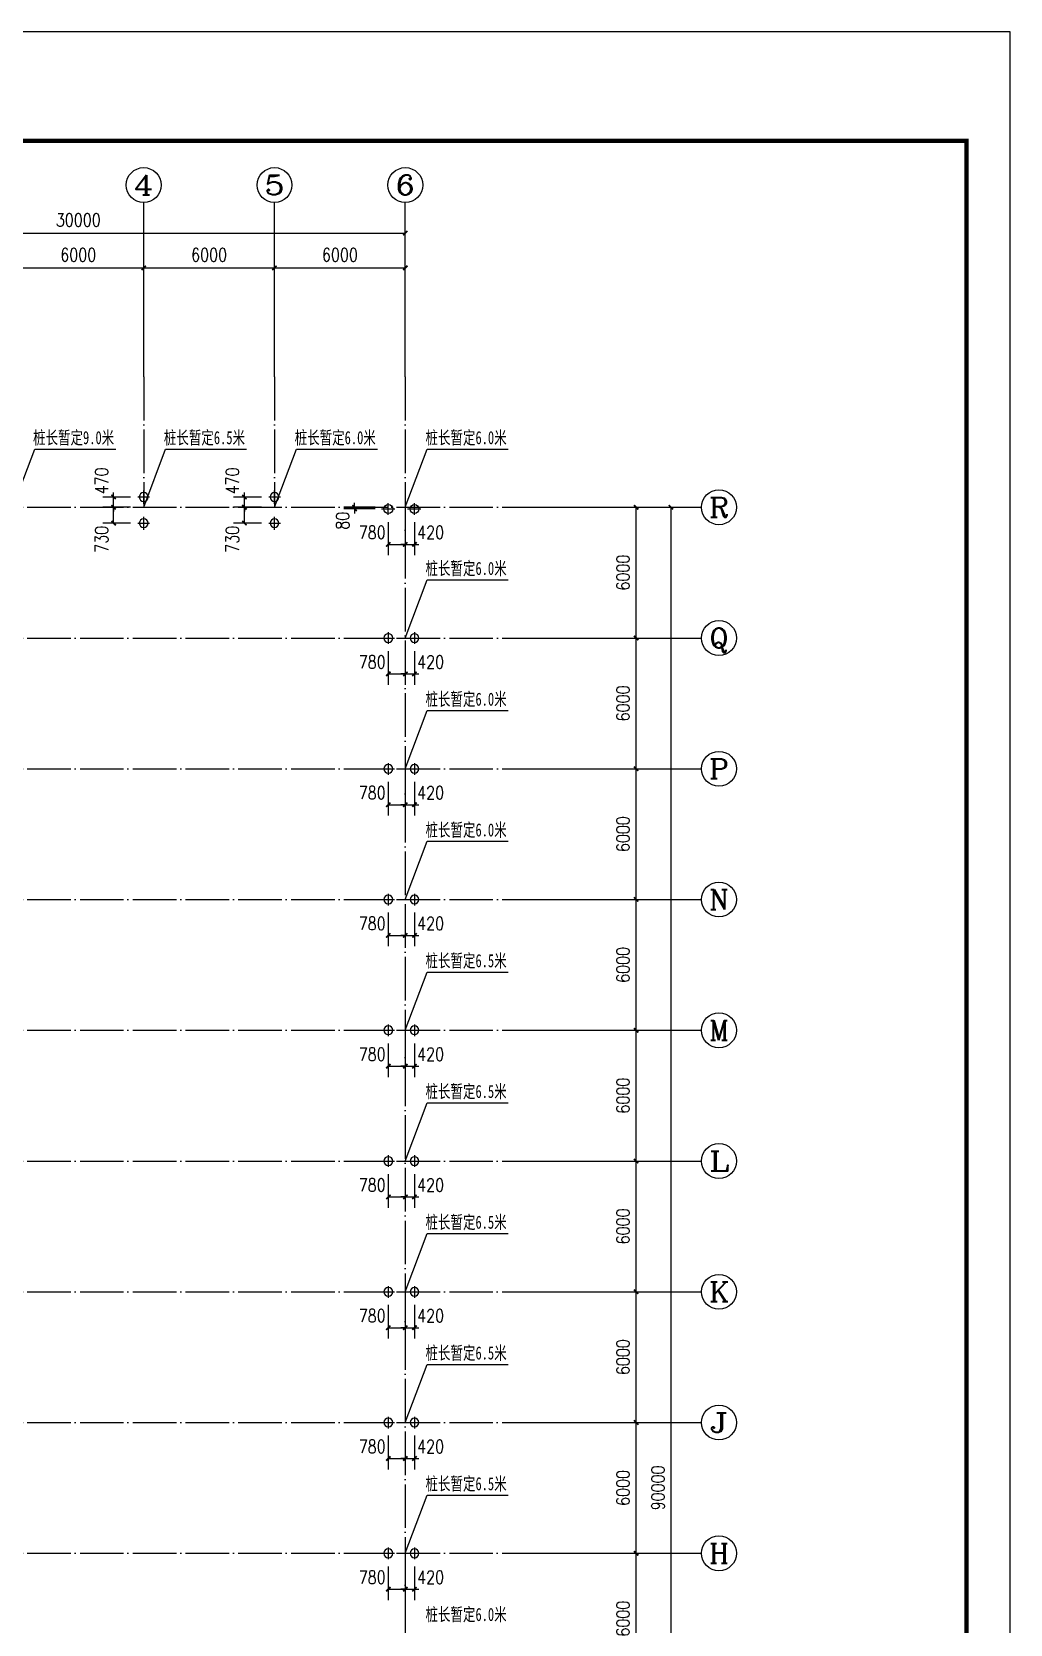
# Model space of a CAD drawing. Extents: x 31695611 to 39053694, y -59225 to 904195.
# Drawn here: x 38355812 to 38400682, y 831130 to 904195 of the extents above; entities that cross this region are included whole.
import ezdxf
from ezdxf.enums import TextEntityAlignment as Align

# ---------------------------------------------------------------- set-up
doc = ezdxf.new("R2010")
doc.units = 0
doc.header["$LTSCALE"] = 1000
doc.header["$MEASUREMENT"] = 0
doc.linetypes.add('ACAD_ISO04W100', pattern=[30.5, 24, -3, 0.5, -3])
doc.linetypes.add('DOTE', pattern=[2.42, 2, -0.2, 0.02, -0.2])
doc.layers.get('0').update_dxf_attribs({"linetype": 'CONTINUOUS'})
doc.layers.get('DEFPOINTS').update_dxf_attribs({"linetype": 'CONTINUOUS'})
for name, color, linetype in [('AXIS', 3, 'CONTINUOUS'), ('AXIS_TEXT', 7, 'CONTINUOUS'), ('DOTE', 1, 'ACAD_ISO04W100'), ('PUB_DIM', 3, 'CONTINUOUS'), ('PUB_TITLE', 4, 'CONTINUOUS'), ('PUB_WZ', 7, 'CONTINUOUS'), ('桩', 6, 'CONTINUOUS')]:
    doc.layers.add(name, color=color, linetype=linetype)
doc.styles.add('-宋体', font='', dxfattribs={"width": 0.8})
doc.styles.add('_TCH_AXIS', font='COMPLEX', dxfattribs={"bigfont": 'GBCBIG'})
doc.styles.add('COMPLEX', font='COMPLEX')
doc.styles.add('DIM_FONT', font='SIMPLEX.shx', dxfattribs={"width": 0.8})
doc.styles.get('-宋体').set_extended_font_data('SimSun')
doc.dimstyles.new('DIMN200', dxfattribs={"dimscale": 2, "dimtxt": 300, "dimasz": 100, "dimexe": 250, "dimexo": 300, "dimgap": 150, "dimtad": 1, "dimdec": 0, "dimzin": 0, "dimtxsty": 'DIM_FONT', "dimblk": 'ARCHTICK', "dimcen": 0.09, "dimclrt": 7, "dimazin": 3, "dimtfac": 1, "dimtdec": 0, "dimtix": 1, "dimtmove": 0, "dimatfit": 3, "dimtolj": 1, "dimtzin": 0})

# ---------------------------------------------------------------- blocks, each defined once
blk = doc.blocks.new('ZZ')
at = {"layer": '桩'}
for p, q in [((476740, 125846), (477344, 125846)), ((477053, 125581), (477053, 126117))]:
    blk.add_line(p, q, dxfattribs=at)
blk.add_circle((477053, 125846), 200, dxfattribs=at)
blk = doc.blocks.new('_ARCHTICK')
at = {"color": 0, "linetype": 'BYBLOCK', "const_width": 0.4}
blk.add_lwpolyline([(-0.5, -0.5), (0.5, 0.5)], dxfattribs=at)
blk = doc.blocks.new('*D453')
at = {"layer": 'DEFPOINTS', "color": 0}
for p in [(38372941, 876381), (38373361, 876381), (38373361, 874733)]:
    blk.add_point(p, dxfattribs=at)
at = {"layer": 'PUB_DIM', "color": 0}
for p, q in [((38372941, 875781), (38372941, 874233)), ((38373361, 875781), (38373361, 874233)), ((38372941, 874733), (38372741, 874733)), ((38372941, 874733), (38373361, 874733)), ((38373361, 874733), (38373561, 874733))]:
    blk.add_line(p, q, dxfattribs=at)
at = {"layer": 'PUB_DIM', "color": 0, "xscale": 200, "yscale": 200, "zscale": 200}
for p, rotation in [((38372941, 874733), 6.797020922100216e-05), ((38373361, 874733), 180.0000679702092)]:
    blk.add_blockref('_ARCHTICK', p, dxfattribs=dict(at, rotation=rotation))
at = {"layer": 'PUB_DIM', "color": 7, "insert": (38374101, 875283), "char_height": 600, "attachment_point": 5, "rotation": 0.00007, "style": 'DIM_FONT'}
blk.add_mtext('\\A1;420', dxfattribs=at)
blk = doc.blocks.new('*D454')
at = {"layer": 'DEFPOINTS', "color": 0}
for p in [(38372161, 876381), (38372941, 876381), (38372941, 874733)]:
    blk.add_point(p, dxfattribs=at)
at = {"layer": 'PUB_DIM', "color": 0}
for p, q in [((38372161, 875781), (38372161, 874233)), ((38372941, 875781), (38372941, 874233)), ((38372161, 874733), (38372941, 874733))]:
    blk.add_line(p, q, dxfattribs=at)
at = {"layer": 'PUB_DIM', "color": 0, "xscale": 200, "yscale": 200, "zscale": 200}
for p, rotation in [((38372161, 874733), 180.0000679702012), ((38372941, 874733), 6.797020115589507e-05)]:
    blk.add_blockref('_ARCHTICK', p, dxfattribs=dict(at, rotation=rotation))
at = {"layer": 'PUB_DIM', "color": 7, "insert": (38371421, 875283), "char_height": 600, "attachment_point": 5, "rotation": 0.00007, "style": 'DIM_FONT'}
blk.add_mtext('\\A1;780', dxfattribs=at)
blk = doc.blocks.new('*D457')
at = {"layer": 'DEFPOINTS', "color": 0}
for p in [(38372941, 870381), (38373361, 870381), (38373361, 868733)]:
    blk.add_point(p, dxfattribs=at)
at = {"layer": 'PUB_DIM', "color": 0}
for p, q in [((38372941, 869781), (38372941, 868233)), ((38373361, 869781), (38373361, 868233)), ((38372941, 868733), (38372741, 868733)), ((38372941, 868733), (38373361, 868733)), ((38373361, 868733), (38373561, 868733))]:
    blk.add_line(p, q, dxfattribs=at)
at = {"layer": 'PUB_DIM', "color": 0, "xscale": 200, "yscale": 200, "zscale": 200}
for p, rotation in [((38372941, 868733), 6.797020922100216e-05), ((38373361, 868733), 180.0000679702092)]:
    blk.add_blockref('_ARCHTICK', p, dxfattribs=dict(at, rotation=rotation))
at = {"layer": 'PUB_DIM', "color": 7, "insert": (38374101, 869283), "char_height": 600, "attachment_point": 5, "rotation": 0.00007, "style": 'DIM_FONT'}
blk.add_mtext('\\A1;420', dxfattribs=at)
blk = doc.blocks.new('*D458')
at = {"layer": 'DEFPOINTS', "color": 0}
for p in [(38372161, 870381), (38372941, 870381), (38372941, 868733)]:
    blk.add_point(p, dxfattribs=at)
at = {"layer": 'PUB_DIM', "color": 0}
for p, q in [((38372161, 869781), (38372161, 868233)), ((38372941, 869781), (38372941, 868233)), ((38372161, 868733), (38372941, 868733))]:
    blk.add_line(p, q, dxfattribs=at)
at = {"layer": 'PUB_DIM', "color": 0, "xscale": 200, "yscale": 200, "zscale": 200}
for p, rotation in [((38372161, 868733), 180.0000679702012), ((38372941, 868733), 6.797020115589507e-05)]:
    blk.add_blockref('_ARCHTICK', p, dxfattribs=dict(at, rotation=rotation))
at = {"layer": 'PUB_DIM', "color": 7, "insert": (38371421, 869283), "char_height": 600, "attachment_point": 5, "rotation": 0.00007, "style": 'DIM_FONT'}
blk.add_mtext('\\A1;780', dxfattribs=at)
blk = doc.blocks.new('*D461')
at = {"layer": 'DEFPOINTS', "color": 0}
for p in [(38372941, 864381), (38373361, 864381), (38373361, 862733)]:
    blk.add_point(p, dxfattribs=at)
at = {"layer": 'PUB_DIM', "color": 0}
for p, q in [((38372941, 863781), (38372941, 862233)), ((38373361, 863781), (38373361, 862233)), ((38372941, 862733), (38372741, 862733)), ((38372941, 862733), (38373361, 862733)), ((38373361, 862733), (38373561, 862733))]:
    blk.add_line(p, q, dxfattribs=at)
at = {"layer": 'PUB_DIM', "color": 0, "xscale": 200, "yscale": 200, "zscale": 200}
for p, rotation in [((38372941, 862733), 6.797020922100216e-05), ((38373361, 862733), 180.0000679702092)]:
    blk.add_blockref('_ARCHTICK', p, dxfattribs=dict(at, rotation=rotation))
at = {"layer": 'PUB_DIM', "color": 7, "insert": (38374101, 863283), "char_height": 600, "attachment_point": 5, "rotation": 0.00007, "style": 'DIM_FONT'}
blk.add_mtext('\\A1;420', dxfattribs=at)
blk = doc.blocks.new('*D462')
at = {"layer": 'DEFPOINTS', "color": 0}
for p in [(38372161, 864381), (38372941, 864381), (38372941, 862733)]:
    blk.add_point(p, dxfattribs=at)
at = {"layer": 'PUB_DIM', "color": 0}
for p, q in [((38372161, 863781), (38372161, 862233)), ((38372941, 863781), (38372941, 862233)), ((38372161, 862733), (38372941, 862733))]:
    blk.add_line(p, q, dxfattribs=at)
at = {"layer": 'PUB_DIM', "color": 0, "xscale": 200, "yscale": 200, "zscale": 200}
for p, rotation in [((38372161, 862733), 180.0000679702012), ((38372941, 862733), 6.797020115589507e-05)]:
    blk.add_blockref('_ARCHTICK', p, dxfattribs=dict(at, rotation=rotation))
at = {"layer": 'PUB_DIM', "color": 7, "insert": (38371421, 863283), "char_height": 600, "attachment_point": 5, "rotation": 0.00007, "style": 'DIM_FONT'}
blk.add_mtext('\\A1;780', dxfattribs=at)
blk = doc.blocks.new('*D465')
at = {"layer": 'DEFPOINTS', "color": 0}
for p in [(38372941, 858381), (38373361, 858381), (38373361, 856733)]:
    blk.add_point(p, dxfattribs=at)
at = {"layer": 'PUB_DIM', "color": 0}
for p, q in [((38372941, 857781), (38372941, 856233)), ((38373361, 857781), (38373361, 856233)), ((38372941, 856733), (38372741, 856733)), ((38372941, 856733), (38373361, 856733)), ((38373361, 856733), (38373561, 856733))]:
    blk.add_line(p, q, dxfattribs=at)
at = {"layer": 'PUB_DIM', "color": 0, "xscale": 200, "yscale": 200, "zscale": 200}
for p, rotation in [((38372941, 856733), 6.797020922100216e-05), ((38373361, 856733), 180.0000679702092)]:
    blk.add_blockref('_ARCHTICK', p, dxfattribs=dict(at, rotation=rotation))
at = {"layer": 'PUB_DIM', "color": 7, "insert": (38374101, 857283), "char_height": 600, "attachment_point": 5, "rotation": 0.00007, "style": 'DIM_FONT'}
blk.add_mtext('\\A1;420', dxfattribs=at)
blk = doc.blocks.new('*D466')
at = {"layer": 'DEFPOINTS', "color": 0}
for p in [(38372161, 858381), (38372941, 858381), (38372941, 856733)]:
    blk.add_point(p, dxfattribs=at)
at = {"layer": 'PUB_DIM', "color": 0}
for p, q in [((38372161, 857781), (38372161, 856233)), ((38372941, 857781), (38372941, 856233)), ((38372161, 856733), (38372941, 856733))]:
    blk.add_line(p, q, dxfattribs=at)
at = {"layer": 'PUB_DIM', "color": 0, "xscale": 200, "yscale": 200, "zscale": 200}
for p, rotation in [((38372161, 856733), 180.0000679702012), ((38372941, 856733), 6.797020115589507e-05)]:
    blk.add_blockref('_ARCHTICK', p, dxfattribs=dict(at, rotation=rotation))
at = {"layer": 'PUB_DIM', "color": 7, "insert": (38371421, 857283), "char_height": 600, "attachment_point": 5, "rotation": 0.00007, "style": 'DIM_FONT'}
blk.add_mtext('\\A1;780', dxfattribs=at)
blk = doc.blocks.new('*D469')
at = {"layer": 'DEFPOINTS', "color": 0}
for p in [(38372941, 852381), (38373361, 852381), (38373361, 850733)]:
    blk.add_point(p, dxfattribs=at)
at = {"layer": 'PUB_DIM', "color": 0}
for p, q in [((38372941, 851781), (38372941, 850233)), ((38373361, 851781), (38373361, 850233)), ((38372941, 850733), (38372741, 850733)), ((38372941, 850733), (38373361, 850733)), ((38373361, 850733), (38373561, 850733))]:
    blk.add_line(p, q, dxfattribs=at)
at = {"layer": 'PUB_DIM', "color": 0, "xscale": 200, "yscale": 200, "zscale": 200}
for p, rotation in [((38372941, 850733), 6.797020922100216e-05), ((38373361, 850733), 180.0000679702092)]:
    blk.add_blockref('_ARCHTICK', p, dxfattribs=dict(at, rotation=rotation))
at = {"layer": 'PUB_DIM', "color": 7, "insert": (38374101, 851283), "char_height": 600, "attachment_point": 5, "rotation": 0.00007, "style": 'DIM_FONT'}
blk.add_mtext('\\A1;420', dxfattribs=at)
blk = doc.blocks.new('*D470')
at = {"layer": 'DEFPOINTS', "color": 0}
for p in [(38372161, 852381), (38372941, 852381), (38372941, 850733)]:
    blk.add_point(p, dxfattribs=at)
at = {"layer": 'PUB_DIM', "color": 0}
for p, q in [((38372161, 851781), (38372161, 850233)), ((38372941, 851781), (38372941, 850233)), ((38372161, 850733), (38372941, 850733))]:
    blk.add_line(p, q, dxfattribs=at)
at = {"layer": 'PUB_DIM', "color": 0, "xscale": 200, "yscale": 200, "zscale": 200}
for p, rotation in [((38372161, 850733), 180.0000679702012), ((38372941, 850733), 6.797020115589507e-05)]:
    blk.add_blockref('_ARCHTICK', p, dxfattribs=dict(at, rotation=rotation))
at = {"layer": 'PUB_DIM', "color": 7, "insert": (38371421, 851283), "char_height": 600, "attachment_point": 5, "rotation": 0.00007, "style": 'DIM_FONT'}
blk.add_mtext('\\A1;780', dxfattribs=at)
blk = doc.blocks.new('*D473')
at = {"layer": 'DEFPOINTS', "color": 0}
for p in [(38372941, 846381), (38373361, 846381), (38373361, 844733)]:
    blk.add_point(p, dxfattribs=at)
at = {"layer": 'PUB_DIM', "color": 0}
for p, q in [((38372941, 845781), (38372941, 844233)), ((38373361, 845781), (38373361, 844233)), ((38372941, 844733), (38372741, 844733)), ((38372941, 844733), (38373361, 844733)), ((38373361, 844733), (38373561, 844733))]:
    blk.add_line(p, q, dxfattribs=at)
at = {"layer": 'PUB_DIM', "color": 0, "xscale": 200, "yscale": 200, "zscale": 200}
for p, rotation in [((38372941, 844733), 6.797020922100216e-05), ((38373361, 844733), 180.0000679702092)]:
    blk.add_blockref('_ARCHTICK', p, dxfattribs=dict(at, rotation=rotation))
at = {"layer": 'PUB_DIM', "color": 7, "insert": (38374101, 845283), "char_height": 600, "attachment_point": 5, "rotation": 0.00007, "style": 'DIM_FONT'}
blk.add_mtext('\\A1;420', dxfattribs=at)
blk = doc.blocks.new('*D474')
at = {"layer": 'DEFPOINTS', "color": 0}
for p in [(38372161, 846381), (38372941, 846381), (38372941, 844733)]:
    blk.add_point(p, dxfattribs=at)
at = {"layer": 'PUB_DIM', "color": 0}
for p, q in [((38372161, 845781), (38372161, 844233)), ((38372941, 845781), (38372941, 844233)), ((38372161, 844733), (38372941, 844733))]:
    blk.add_line(p, q, dxfattribs=at)
at = {"layer": 'PUB_DIM', "color": 0, "xscale": 200, "yscale": 200, "zscale": 200}
for p, rotation in [((38372161, 844733), 180.0000679702012), ((38372941, 844733), 6.797020115589507e-05)]:
    blk.add_blockref('_ARCHTICK', p, dxfattribs=dict(at, rotation=rotation))
at = {"layer": 'PUB_DIM', "color": 7, "insert": (38371421, 845283), "char_height": 600, "attachment_point": 5, "rotation": 0.00007, "style": 'DIM_FONT'}
blk.add_mtext('\\A1;780', dxfattribs=at)
blk = doc.blocks.new('*D477')
at = {"layer": 'DEFPOINTS', "color": 0}
for p in [(38372941, 840381), (38373361, 840381), (38373361, 838733)]:
    blk.add_point(p, dxfattribs=at)
at = {"layer": 'PUB_DIM', "color": 0}
for p, q in [((38372941, 839781), (38372941, 838233)), ((38373361, 839781), (38373361, 838233)), ((38372941, 838733), (38372741, 838733)), ((38372941, 838733), (38373361, 838733)), ((38373361, 838733), (38373561, 838733))]:
    blk.add_line(p, q, dxfattribs=at)
at = {"layer": 'PUB_DIM', "color": 0, "xscale": 200, "yscale": 200, "zscale": 200}
for p, rotation in [((38372941, 838733), 6.797020922100216e-05), ((38373361, 838733), 180.0000679702092)]:
    blk.add_blockref('_ARCHTICK', p, dxfattribs=dict(at, rotation=rotation))
at = {"layer": 'PUB_DIM', "color": 7, "insert": (38374101, 839283), "char_height": 600, "attachment_point": 5, "rotation": 0.00007, "style": 'DIM_FONT'}
blk.add_mtext('\\A1;420', dxfattribs=at)
blk = doc.blocks.new('*D478')
at = {"layer": 'DEFPOINTS', "color": 0}
for p in [(38372161, 840381), (38372941, 840381), (38372941, 838733)]:
    blk.add_point(p, dxfattribs=at)
at = {"layer": 'PUB_DIM', "color": 0}
for p, q in [((38372161, 839781), (38372161, 838233)), ((38372941, 839781), (38372941, 838233)), ((38372161, 838733), (38372941, 838733))]:
    blk.add_line(p, q, dxfattribs=at)
at = {"layer": 'PUB_DIM', "color": 0, "xscale": 200, "yscale": 200, "zscale": 200}
for p, rotation in [((38372161, 838733), 180.0000679702012), ((38372941, 838733), 6.797020115589507e-05)]:
    blk.add_blockref('_ARCHTICK', p, dxfattribs=dict(at, rotation=rotation))
at = {"layer": 'PUB_DIM', "color": 7, "insert": (38371421, 839283), "char_height": 600, "attachment_point": 5, "rotation": 0.00007, "style": 'DIM_FONT'}
blk.add_mtext('\\A1;780', dxfattribs=at)
blk = doc.blocks.new('*D481')
at = {"layer": 'DEFPOINTS', "color": 0}
for p in [(38372941, 834381), (38373361, 834381), (38373361, 832733)]:
    blk.add_point(p, dxfattribs=at)
at = {"layer": 'PUB_DIM', "color": 0}
for p, q in [((38372941, 833781), (38372941, 832233)), ((38373361, 833781), (38373361, 832233)), ((38372941, 832733), (38372741, 832733)), ((38372941, 832733), (38373361, 832733)), ((38373361, 832733), (38373561, 832733))]:
    blk.add_line(p, q, dxfattribs=at)
at = {"layer": 'PUB_DIM', "color": 0, "xscale": 200, "yscale": 200, "zscale": 200}
for p, rotation in [((38372941, 832733), 6.797020922100216e-05), ((38373361, 832733), 180.0000679702092)]:
    blk.add_blockref('_ARCHTICK', p, dxfattribs=dict(at, rotation=rotation))
at = {"layer": 'PUB_DIM', "color": 7, "insert": (38374101, 833283), "char_height": 600, "attachment_point": 5, "rotation": 0.00007, "style": 'DIM_FONT'}
blk.add_mtext('\\A1;420', dxfattribs=at)
blk = doc.blocks.new('*D482')
at = {"layer": 'DEFPOINTS', "color": 0}
for p in [(38372161, 834381), (38372941, 834381), (38372941, 832733)]:
    blk.add_point(p, dxfattribs=at)
at = {"layer": 'PUB_DIM', "color": 0}
for p, q in [((38372161, 833781), (38372161, 832233)), ((38372941, 833781), (38372941, 832233)), ((38372161, 832733), (38372941, 832733))]:
    blk.add_line(p, q, dxfattribs=at)
at = {"layer": 'PUB_DIM', "color": 0, "xscale": 200, "yscale": 200, "zscale": 200}
for p, rotation in [((38372161, 832733), 180.0000679702012), ((38372941, 832733), 6.797020115589507e-05)]:
    blk.add_blockref('_ARCHTICK', p, dxfattribs=dict(at, rotation=rotation))
at = {"layer": 'PUB_DIM', "color": 7, "insert": (38371421, 833283), "char_height": 600, "attachment_point": 5, "rotation": 0.00007, "style": 'DIM_FONT'}
blk.add_mtext('\\A1;780', dxfattribs=at)
blk = doc.blocks.new('*D509')
at = {"layer": 'DEFPOINTS', "color": 0}
for p in [(38365561, 882851), (38366941, 882851), (38366941, 882381)]:
    blk.add_point(p, dxfattribs=at)
at = {"layer": 'PUB_DIM', "color": 0}
for p, q in [((38366341, 882851), (38365061, 882851)), ((38365561, 882851), (38365561, 883051)), ((38365561, 882381), (38365561, 882851)), ((38366341, 882381), (38365061, 882381)), ((38365561, 882381), (38365561, 882181))]:
    blk.add_line(p, q, dxfattribs=at)
at = {"layer": 'PUB_DIM', "color": 0, "xscale": 200, "yscale": 200, "zscale": 200}
for p, rotation in [((38365561, 882851), 269.9997809212661), ((38365561, 882381), 89.99978092126604)]:
    blk.add_blockref('_ARCHTICK', p, dxfattribs=dict(at, rotation=rotation))
at = {"layer": 'PUB_DIM', "color": 7, "insert": (38365011, 883591), "char_height": 600, "attachment_point": 5, "rotation": 89.99978, "style": 'DIM_FONT'}
blk.add_mtext('\\A1;470', dxfattribs=at)
blk = doc.blocks.new('*D510')
at = {"layer": 'DEFPOINTS', "color": 0}
for p in [(38365561, 882381), (38366941, 882381), (38366941, 881651)]:
    blk.add_point(p, dxfattribs=at)
at = {"layer": 'PUB_DIM', "color": 0}
for p, q in [((38366341, 882381), (38365061, 882381)), ((38365561, 881651), (38365561, 882381)), ((38366341, 881651), (38365061, 881651))]:
    blk.add_line(p, q, dxfattribs=at)
at = {"layer": 'PUB_DIM', "color": 0, "xscale": 200, "yscale": 200, "zscale": 200}
for p, rotation in [((38365561, 882381), 89.99978092078081), ((38365561, 881651), 269.9997809207808)]:
    blk.add_blockref('_ARCHTICK', p, dxfattribs=dict(at, rotation=rotation))
at = {"layer": 'PUB_DIM', "color": 7, "insert": (38365011, 880911), "char_height": 600, "attachment_point": 5, "rotation": 89.99978, "style": 'DIM_FONT'}
blk.add_mtext('\\A1;730', dxfattribs=at)
blk = doc.blocks.new('*D513')
at = {"layer": 'DEFPOINTS', "color": 0}
for p in [(38359561, 882851), (38360941, 882851), (38360941, 882381)]:
    blk.add_point(p, dxfattribs=at)
at = {"layer": 'PUB_DIM', "color": 0}
for p, q in [((38360341, 882851), (38359061, 882851)), ((38359561, 882851), (38359561, 883051)), ((38359561, 882381), (38359561, 882851)), ((38360341, 882381), (38359061, 882381)), ((38359561, 882381), (38359561, 882181))]:
    blk.add_line(p, q, dxfattribs=at)
at = {"layer": 'PUB_DIM', "color": 0, "xscale": 200, "yscale": 200, "zscale": 200}
for p, rotation in [((38359561, 882851), 269.9997809212661), ((38359561, 882381), 89.99978092126604)]:
    blk.add_blockref('_ARCHTICK', p, dxfattribs=dict(at, rotation=rotation))
at = {"layer": 'PUB_DIM', "color": 7, "insert": (38359011, 883591), "char_height": 600, "attachment_point": 5, "rotation": 89.99978, "style": 'DIM_FONT'}
blk.add_mtext('\\A1;470', dxfattribs=at)
blk = doc.blocks.new('*D514')
at = {"layer": 'DEFPOINTS', "color": 0}
for p in [(38359561, 882381), (38360941, 882381), (38360941, 881651)]:
    blk.add_point(p, dxfattribs=at)
at = {"layer": 'PUB_DIM', "color": 0}
for p, q in [((38360341, 882381), (38359061, 882381)), ((38359561, 881651), (38359561, 882381)), ((38360341, 881651), (38359061, 881651))]:
    blk.add_line(p, q, dxfattribs=at)
at = {"layer": 'PUB_DIM', "color": 0, "xscale": 200, "yscale": 200, "zscale": 200}
for p, rotation in [((38359561, 882381), 89.99978092078081), ((38359561, 881651), 269.9997809207808)]:
    blk.add_blockref('_ARCHTICK', p, dxfattribs=dict(at, rotation=rotation))
at = {"layer": 'PUB_DIM', "color": 7, "insert": (38359011, 880911), "char_height": 600, "attachment_point": 5, "rotation": 89.99978, "style": 'DIM_FONT'}
blk.add_mtext('\\A1;730', dxfattribs=at)
blk = doc.blocks.new('*D521')
at = {"layer": 'DEFPOINTS', "color": 0}
for p in [(38372941, 882301), (38373361, 882301), (38373361, 880676)]:
    blk.add_point(p, dxfattribs=at)
at = {"layer": 'PUB_DIM', "color": 0}
for p, q in [((38372941, 881701), (38372941, 880176)), ((38373361, 881701), (38373361, 880176)), ((38372941, 880676), (38372741, 880676)), ((38372941, 880676), (38373361, 880676)), ((38373361, 880676), (38373561, 880676))]:
    blk.add_line(p, q, dxfattribs=at)
at = {"layer": 'PUB_DIM', "color": 0, "xscale": 200, "yscale": 200, "zscale": 200}
blk.add_blockref('_ARCHTICK', (38372941, 880676), dxfattribs=at)
at = {"layer": 'PUB_DIM', "color": 0, "xscale": 200, "yscale": 200, "zscale": 200, "rotation": 180}
blk.add_blockref('_ARCHTICK', (38373361, 880676), dxfattribs=at)
at = {"layer": 'PUB_DIM', "color": 7, "insert": (38374101, 881226), "char_height": 600, "attachment_point": 5, "style": 'DIM_FONT'}
blk.add_mtext('\\A1;420', dxfattribs=at)
blk = doc.blocks.new('*D522')
at = {"layer": 'DEFPOINTS', "color": 0}
for p in [(38372161, 882301), (38372941, 882301), (38372941, 880676)]:
    blk.add_point(p, dxfattribs=at)
at = {"layer": 'PUB_DIM', "color": 0}
for p, q in [((38372161, 881701), (38372161, 880176)), ((38372941, 881701), (38372941, 880176)), ((38372161, 880676), (38372941, 880676))]:
    blk.add_line(p, q, dxfattribs=at)
at = {"layer": 'PUB_DIM', "color": 0, "xscale": 200, "yscale": 200, "zscale": 200, "rotation": 180}
blk.add_blockref('_ARCHTICK', (38372161, 880676), dxfattribs=at)
at = {"layer": 'PUB_DIM', "color": 0, "xscale": 200, "yscale": 200, "zscale": 200}
blk.add_blockref('_ARCHTICK', (38372941, 880676), dxfattribs=at)
at = {"layer": 'PUB_DIM', "color": 7, "insert": (38371421, 881226), "char_height": 600, "attachment_point": 5, "style": 'DIM_FONT'}
blk.add_mtext('\\A1;780', dxfattribs=at)
blk = doc.blocks.new('*D525')
at = {"layer": 'DEFPOINTS', "color": 0}
for p in [(38370616, 882381), (38372161, 882381), (38372161, 882301)]:
    blk.add_point(p, dxfattribs=at)
at = {"layer": 'PUB_DIM', "color": 0}
for p, q in [((38371561, 882381), (38370116, 882381)), ((38371561, 882301), (38370116, 882301)), ((38370616, 882381), (38370616, 882581)), ((38370616, 882301), (38370616, 882381)), ((38370616, 882301), (38370616, 882101))]:
    blk.add_line(p, q, dxfattribs=at)
at = {"layer": 'PUB_DIM', "color": 0, "xscale": 200, "yscale": 200, "zscale": 200}
for p, rotation in [((38370616, 882381), 269.9998904596536), ((38370616, 882301), 89.9998904596536)]:
    blk.add_blockref('_ARCHTICK', p, dxfattribs=dict(at, rotation=rotation))
at = {"layer": 'PUB_DIM', "color": 7, "insert": (38370066, 881761), "char_height": 600, "attachment_point": 5, "rotation": 89.99989, "style": 'DIM_FONT'}
blk.add_mtext('\\A1;80', dxfattribs=at)
blk = doc.blocks.new('*D543')
at = {"layer": 'AXIS', "color": 0}
for p, q in [((38379127, 834381), (38384027, 834381)), ((38383527, 828381), (38383527, 834381)), ((38379127, 828381), (38384027, 828381))]:
    blk.add_line(p, q, dxfattribs=at)
at = {"layer": 'DEFPOINTS', "color": 0}
for p in [(38378527, 834381), (38383527, 834381), (38378527, 828381)]:
    blk.add_point(p, dxfattribs=at)
at = {"layer": 'AXIS', "color": 0, "xscale": 200, "yscale": 200, "zscale": 200}
for p, rotation in [((38383527, 834381), 89.99989046034315), ((38383527, 828381), 269.9998904603431)]:
    blk.add_blockref('_ARCHTICK', p, dxfattribs=dict(at, rotation=rotation))
at = {"layer": 'AXIS', "color": 7, "insert": (38382927, 831381), "char_height": 600, "attachment_point": 5, "rotation": 89.99989, "style": 'DIM_FONT'}
blk.add_mtext('\\A1;6000', dxfattribs=at)
blk = doc.blocks.new('*D544')
at = {"layer": 'AXIS', "color": 0}
for p, q in [((38379127, 840381), (38384027, 840381)), ((38383527, 834381), (38383527, 840381)), ((38379127, 834381), (38384027, 834381))]:
    blk.add_line(p, q, dxfattribs=at)
at = {"layer": 'DEFPOINTS', "color": 0}
for p in [(38378527, 840381), (38383527, 840381), (38378527, 834381)]:
    blk.add_point(p, dxfattribs=at)
at = {"layer": 'AXIS', "color": 0, "xscale": 200, "yscale": 200, "zscale": 200}
for p, rotation in [((38383527, 840381), 89.9998904604143), ((38383527, 834381), 269.9998904604143)]:
    blk.add_blockref('_ARCHTICK', p, dxfattribs=dict(at, rotation=rotation))
at = {"layer": 'AXIS', "color": 7, "insert": (38382927, 837381), "char_height": 600, "attachment_point": 5, "rotation": 89.99989, "style": 'DIM_FONT'}
blk.add_mtext('\\A1;6000', dxfattribs=at)
blk = doc.blocks.new('*D545')
at = {"layer": 'AXIS', "color": 0}
for p, q in [((38379127, 846381), (38384027, 846381)), ((38383527, 840381), (38383527, 846381)), ((38379127, 840381), (38384027, 840381))]:
    blk.add_line(p, q, dxfattribs=at)
at = {"layer": 'DEFPOINTS', "color": 0}
for p in [(38378527, 846381), (38383527, 846381), (38378527, 840381)]:
    blk.add_point(p, dxfattribs=at)
at = {"layer": 'AXIS', "color": 0, "xscale": 200, "yscale": 200, "zscale": 200}
for p, rotation in [((38383527, 846381), 89.99989046034315), ((38383527, 840381), 269.9998904603431)]:
    blk.add_blockref('_ARCHTICK', p, dxfattribs=dict(at, rotation=rotation))
at = {"layer": 'AXIS', "color": 7, "insert": (38382927, 843381), "char_height": 600, "attachment_point": 5, "rotation": 89.99989, "style": 'DIM_FONT'}
blk.add_mtext('\\A1;6000', dxfattribs=at)
blk = doc.blocks.new('*D546')
at = {"layer": 'AXIS', "color": 0}
for p, q in [((38379127, 852381), (38384027, 852381)), ((38383527, 846381), (38383527, 852381)), ((38379127, 846381), (38384027, 846381))]:
    blk.add_line(p, q, dxfattribs=at)
at = {"layer": 'DEFPOINTS', "color": 0}
for p in [(38378527, 852381), (38383527, 852381), (38378527, 846381)]:
    blk.add_point(p, dxfattribs=at)
at = {"layer": 'AXIS', "color": 0, "xscale": 200, "yscale": 200, "zscale": 200}
for p, rotation in [((38383527, 852381), 89.99989046034315), ((38383527, 846381), 269.9998904603431)]:
    blk.add_blockref('_ARCHTICK', p, dxfattribs=dict(at, rotation=rotation))
at = {"layer": 'AXIS', "color": 7, "insert": (38382927, 849381), "char_height": 600, "attachment_point": 5, "rotation": 89.99989, "style": 'DIM_FONT'}
blk.add_mtext('\\A1;6000', dxfattribs=at)
blk = doc.blocks.new('*D547')
at = {"layer": 'AXIS', "color": 0}
for p, q in [((38379127, 858381), (38384027, 858381)), ((38383527, 852381), (38383527, 858381)), ((38379127, 852381), (38384027, 852381))]:
    blk.add_line(p, q, dxfattribs=at)
at = {"layer": 'DEFPOINTS', "color": 0}
for p in [(38378527, 858381), (38383527, 858381), (38378527, 852381)]:
    blk.add_point(p, dxfattribs=at)
at = {"layer": 'AXIS', "color": 0, "xscale": 200, "yscale": 200, "zscale": 200}
for p, rotation in [((38383527, 858381), 89.9998904604143), ((38383527, 852381), 269.9998904604143)]:
    blk.add_blockref('_ARCHTICK', p, dxfattribs=dict(at, rotation=rotation))
at = {"layer": 'AXIS', "color": 7, "insert": (38382927, 855381), "char_height": 600, "attachment_point": 5, "rotation": 89.99989, "style": 'DIM_FONT'}
blk.add_mtext('\\A1;6000', dxfattribs=at)
blk = doc.blocks.new('*D548')
at = {"layer": 'AXIS', "color": 0}
for p, q in [((38379127, 864381), (38384027, 864381)), ((38383527, 858381), (38383527, 864381)), ((38379127, 858381), (38384027, 858381))]:
    blk.add_line(p, q, dxfattribs=at)
at = {"layer": 'DEFPOINTS', "color": 0}
for p in [(38378527, 864381), (38383527, 864381), (38378527, 858381)]:
    blk.add_point(p, dxfattribs=at)
at = {"layer": 'AXIS', "color": 0, "xscale": 200, "yscale": 200, "zscale": 200}
for p, rotation in [((38383527, 864381), 89.99989046034315), ((38383527, 858381), 269.9998904603431)]:
    blk.add_blockref('_ARCHTICK', p, dxfattribs=dict(at, rotation=rotation))
at = {"layer": 'AXIS', "color": 7, "insert": (38382927, 861381), "char_height": 600, "attachment_point": 5, "rotation": 89.99989, "style": 'DIM_FONT'}
blk.add_mtext('\\A1;6000', dxfattribs=at)
blk = doc.blocks.new('*D549')
at = {"layer": 'AXIS', "color": 0}
for p, q in [((38379127, 870381), (38384027, 870381)), ((38383527, 864381), (38383527, 870381)), ((38379127, 864381), (38384027, 864381))]:
    blk.add_line(p, q, dxfattribs=at)
at = {"layer": 'DEFPOINTS', "color": 0}
for p in [(38378527, 870381), (38383527, 870381), (38378527, 864381)]:
    blk.add_point(p, dxfattribs=at)
at = {"layer": 'AXIS', "color": 0, "xscale": 200, "yscale": 200, "zscale": 200}
for p, rotation in [((38383527, 870381), 89.99989046034315), ((38383527, 864381), 269.9998904603431)]:
    blk.add_blockref('_ARCHTICK', p, dxfattribs=dict(at, rotation=rotation))
at = {"layer": 'AXIS', "color": 7, "insert": (38382927, 867381), "char_height": 600, "attachment_point": 5, "rotation": 89.99989, "style": 'DIM_FONT'}
blk.add_mtext('\\A1;6000', dxfattribs=at)
blk = doc.blocks.new('*D550')
at = {"layer": 'AXIS', "color": 0}
for p, q in [((38379127, 876381), (38384027, 876381)), ((38383527, 870381), (38383527, 876381)), ((38379127, 870381), (38384027, 870381))]:
    blk.add_line(p, q, dxfattribs=at)
at = {"layer": 'DEFPOINTS', "color": 0}
for p in [(38378527, 876381), (38383527, 876381), (38378527, 870381)]:
    blk.add_point(p, dxfattribs=at)
at = {"layer": 'AXIS', "color": 0, "xscale": 200, "yscale": 200, "zscale": 200}
for p, rotation in [((38383527, 876381), 89.9998904604143), ((38383527, 870381), 269.9998904604143)]:
    blk.add_blockref('_ARCHTICK', p, dxfattribs=dict(at, rotation=rotation))
at = {"layer": 'AXIS', "color": 7, "insert": (38382927, 873381), "char_height": 600, "attachment_point": 5, "rotation": 89.99989, "style": 'DIM_FONT'}
blk.add_mtext('\\A1;6000', dxfattribs=at)
blk = doc.blocks.new('*D551')
at = {"layer": 'AXIS', "color": 0}
for p, q in [((38379127, 882381), (38384027, 882381)), ((38383527, 876381), (38383527, 882381)), ((38379127, 876381), (38384027, 876381))]:
    blk.add_line(p, q, dxfattribs=at)
at = {"layer": 'DEFPOINTS', "color": 0}
for p in [(38378527, 882381), (38383527, 882381), (38378527, 876381)]:
    blk.add_point(p, dxfattribs=at)
at = {"layer": 'AXIS', "color": 0, "xscale": 200, "yscale": 200, "zscale": 200}
for p, rotation in [((38383527, 882381), 89.99989046034315), ((38383527, 876381), 269.9998904603431)]:
    blk.add_blockref('_ARCHTICK', p, dxfattribs=dict(at, rotation=rotation))
at = {"layer": 'AXIS', "color": 7, "insert": (38382927, 879381), "char_height": 600, "attachment_point": 5, "rotation": 89.99989, "style": 'DIM_FONT'}
blk.add_mtext('\\A1;6000', dxfattribs=at)
blk = doc.blocks.new('*D552')
at = {"layer": 'AXIS', "color": 0}
for p, q in [((38379127, 882381), (38385627, 882381)), ((38385127, 792381), (38385127, 882381)), ((38379127, 792381), (38385627, 792381))]:
    blk.add_line(p, q, dxfattribs=at)
at = {"layer": 'DEFPOINTS', "color": 0}
for p in [(38378527, 882381), (38385127, 882381), (38378527, 792381)]:
    blk.add_point(p, dxfattribs=at)
at = {"layer": 'AXIS', "color": 0, "xscale": 200, "yscale": 200, "zscale": 200}
for p, rotation in [((38385127, 882381), 89.99989046036686), ((38385127, 792381), 269.9998904603668)]:
    blk.add_blockref('_ARCHTICK', p, dxfattribs=dict(at, rotation=rotation))
at = {"layer": 'AXIS', "color": 7, "insert": (38384527, 837381), "char_height": 600, "attachment_point": 5, "rotation": 89.99989, "style": 'DIM_FONT'}
blk.add_mtext('\\A1;90000', dxfattribs=at)
blk = doc.blocks.new('*D577')
at = {"layer": 'AXIS', "color": 0}
for p, q in [((38354941, 888964), (38354941, 893864)), ((38360941, 888964), (38360941, 893864)), ((38354941, 893364), (38360941, 893364))]:
    blk.add_line(p, q, dxfattribs=at)
at = {"layer": 'DEFPOINTS', "color": 0}
for p in [(38360941, 893364), (38354941, 888364), (38360941, 888364)]:
    blk.add_point(p, dxfattribs=at)
at = {"layer": 'AXIS', "color": 0, "xscale": 200, "yscale": 200, "zscale": 200, "rotation": 180}
blk.add_blockref('_ARCHTICK', (38354941, 893364), dxfattribs=at)
at = {"layer": 'AXIS', "color": 0, "xscale": 200, "yscale": 200, "zscale": 200}
blk.add_blockref('_ARCHTICK', (38360941, 893364), dxfattribs=at)
at = {"layer": 'AXIS', "color": 7, "insert": (38357941, 893964), "char_height": 600, "attachment_point": 5, "style": 'DIM_FONT'}
blk.add_mtext('\\A1;6000', dxfattribs=at)
blk = doc.blocks.new('*D578')
at = {"layer": 'AXIS', "color": 0}
for p, q in [((38360941, 888964), (38360941, 893864)), ((38366941, 888964), (38366941, 893864)), ((38360941, 893364), (38366941, 893364))]:
    blk.add_line(p, q, dxfattribs=at)
at = {"layer": 'DEFPOINTS', "color": 0}
for p in [(38366941, 893364), (38360941, 888364), (38366941, 888364)]:
    blk.add_point(p, dxfattribs=at)
at = {"layer": 'AXIS', "color": 0, "xscale": 200, "yscale": 200, "zscale": 200, "rotation": 180}
blk.add_blockref('_ARCHTICK', (38360941, 893364), dxfattribs=at)
at = {"layer": 'AXIS', "color": 0, "xscale": 200, "yscale": 200, "zscale": 200}
blk.add_blockref('_ARCHTICK', (38366941, 893364), dxfattribs=at)
at = {"layer": 'AXIS', "color": 7, "insert": (38363941, 893964), "char_height": 600, "attachment_point": 5, "style": 'DIM_FONT'}
blk.add_mtext('\\A1;6000', dxfattribs=at)
blk = doc.blocks.new('*D579')
at = {"layer": 'AXIS', "color": 0}
for p, q in [((38366941, 888964), (38366941, 893864)), ((38372941, 888964), (38372941, 893864)), ((38366941, 893364), (38372941, 893364))]:
    blk.add_line(p, q, dxfattribs=at)
at = {"layer": 'DEFPOINTS', "color": 0}
for p in [(38372941, 893364), (38366941, 888364), (38372941, 888364)]:
    blk.add_point(p, dxfattribs=at)
at = {"layer": 'AXIS', "color": 0, "xscale": 200, "yscale": 200, "zscale": 200, "rotation": 180}
blk.add_blockref('_ARCHTICK', (38366941, 893364), dxfattribs=at)
at = {"layer": 'AXIS', "color": 0, "xscale": 200, "yscale": 200, "zscale": 200}
blk.add_blockref('_ARCHTICK', (38372941, 893364), dxfattribs=at)
at = {"layer": 'AXIS', "color": 7, "insert": (38369941, 893964), "char_height": 600, "attachment_point": 5, "style": 'DIM_FONT'}
blk.add_mtext('\\A1;6000', dxfattribs=at)
blk = doc.blocks.new('*D580')
at = {"layer": 'AXIS', "color": 0}
for p, q in [((38342941, 888964), (38342941, 895464)), ((38372941, 888964), (38372941, 895464)), ((38342941, 894964), (38372941, 894964))]:
    blk.add_line(p, q, dxfattribs=at)
at = {"layer": 'DEFPOINTS', "color": 0}
for p in [(38372941, 894964), (38342941, 888364), (38372941, 888364)]:
    blk.add_point(p, dxfattribs=at)
at = {"layer": 'AXIS', "color": 0, "xscale": 200, "yscale": 200, "zscale": 200, "rotation": 180}
blk.add_blockref('_ARCHTICK', (38342941, 894964), dxfattribs=at)
at = {"layer": 'AXIS', "color": 0, "xscale": 200, "yscale": 200, "zscale": 200}
blk.add_blockref('_ARCHTICK', (38372941, 894964), dxfattribs=at)
at = {"layer": 'AXIS', "color": 7, "insert": (38357941, 895564), "char_height": 600, "attachment_point": 5, "style": 'DIM_FONT'}
blk.add_mtext('\\A1;30000', dxfattribs=at)
blk = doc.blocks.new('_AXISO')
blk.add_circle((0, 0), 0.5)
at = {"layer": 'AXIS_TEXT', "style": 'COMPLEX', "width": 1.041667}
blk.add_attdef('A', text='', height=0.56, dxfattribs=at).set_placement((-0.25, -0.28), (0.25, -0.28), align=Align.FIT)

msp = doc.modelspace()

# ---------------------------------------------------------------- linework, layer by layer
for p, q in [((38354941.3, 882380.7), (38355946.1, 885052.3, 0)), ((38355946.1, 885052.3, 0), (38359664.1, 885052.3, 0)), ((38360941.3, 882380.7), (38361946.1, 885052.3, 0)), ((38361946.1, 885052.3, 0), (38365664.1, 885052.3, 0)), ((38366941.3, 882380.7), (38367946.1, 885052.3, 0)), ((38367946.1, 885052.3, 0), (38371664.1, 885052.3, 0)), ((38372940.9, 882380.7), (38373945.8, 885052.2, 0)), ((38373945.8, 885052.2, 0), (38377663.7, 885052.2, 0)), ((38372940.9, 876380.7), (38373945.8, 879052.2, 0)), ((38373945.8, 879052.2, 0), (38377663.7, 879052.2, 0)), ((38372940.9, 870380.7), (38373945.8, 873052.2, 0)), ((38373945.8, 873052.2, 0), (38377663.7, 873052.2, 0)), ((38372940.9, 864380.7), (38373945.8, 867052.2, 0)), ((38373945.8, 867052.2, 0), (38377663.7, 867052.2, 0)), ((38372940.9, 858380.7), (38373945.8, 861052.2, 0)), ((38373945.8, 861052.2, 0), (38377663.7, 861052.2, 0)), ((38372940.9, 852380.7), (38373945.8, 855052.2, 0)), ((38373945.8, 855052.2, 0), (38377663.7, 855052.2, 0)), ((38372940.9, 846380.7), (38373945.8, 849052.2, 0)), ((38373945.8, 849052.2, 0), (38377663.7, 849052.2, 0)), ((38372940.9, 840380.7), (38373945.8, 843052.2, 0)), ((38373945.8, 843052.2, 0), (38377663.7, 843052.2, 0)), ((38372940.9, 834380.7), (38373945.8, 837052.2, 0)), ((38373945.8, 837052.2, 0), (38377663.7, 837052.2, 0))]:
    msp.add_line(p, q)
at = {"layer": 'AXIS'}
for p, q in [((38360940.9, 888364.3), (38360940.9, 896364.3)), ((38366940.9, 888364.3), (38366940.9, 896364.3)), ((38372940.9, 888364.3), (38372940.9, 896364.3)), ((38378526.8, 882380.7), (38386526.8, 882380.7)), ((38378526.8, 876380.7), (38386526.8, 876380.7)), ((38378526.8, 870380.7), (38386526.8, 870380.7)), ((38378526.8, 864380.7), (38386526.8, 864380.7)), ((38378526.7, 858380.7), (38386526.7, 858380.7)), ((38378526.7, 852380.7), (38386526.7, 852380.7)), ((38378526.7, 846380.7), (38386526.7, 846380.7)), ((38378526.7, 840380.7), (38386526.7, 840380.7)), ((38378526.7, 834380.7), (38386526.7, 834380.7))]:
    msp.add_line(p, q, dxfattribs=at)
at = {"layer": 'DOTE', "linetype": 'DOTE'}
for p, q in [((38360940.9, 888364.3), (38360940.9, 882380.7)), ((38366940.9, 888364.3), (38366940.9, 882380.7)), ((38372940.9, 888364.3), (38372940.9, 788786.8)), ((38338661.5, 882380.7), (38378526.8, 882380.7)), ((38338661.5, 876380.7), (38378526.8, 876380.7)), ((38338661.5, 870380.7), (38378526.8, 870380.7)), ((38338661.5, 864380.7), (38378526.8, 864380.7)), ((38338661.5, 858380.7), (38378526.7, 858380.7)), ((38338661.4, 852380.7), (38378526.7, 852380.7)), ((38338661.4, 846380.7), (38378526.7, 846380.7)), ((38338661.4, 840380.7), (38378526.7, 840380.7)), ((38338661.4, 834380.7), (38378526.7, 834380.7))]:
    msp.add_line(p, q, dxfattribs=at)
at = {"layer": 'PUB_TITLE'}
msp.add_lwpolyline([(38316681.7, 755595.5), (38400681.7, 755595.5), (38400681.7, 904195.5), (38316681.7, 904195.5)], close=True, dxfattribs=at)
at = {"layer": 'PUB_TITLE', "const_width": 200}
msp.add_lwpolyline([(38318681.7, 757595.5), (38398681.7, 757595.5), (38398681.7, 899195.5), (38318681.7, 899195.5)], close=True, dxfattribs=at)

# ---------------------------------------------------------------- block references
at = {"xscale": -1}
for p, rotation in [((38235093.6, 405798.8), 269.9997809208287), ((38241093.6, 405798.8), 269.9997809208287), ((38235093.6, 404598.8), 269.9997809208287), ((38241093.6, 404598.8), 269.9997809208287), ((37895108.4, 1002226.3), 180), ((37896308.4, 1002226.3), 180), ((37895108.4, 996226.3), 180), ((37896308.4, 996226.3), 180), ((37895108.4, 990226.3), 180), ((37896308.4, 990226.3), 180), ((37895108.4, 984226.3), 180), ((37896308.4, 984226.3), 180), ((37895108.4, 978226.3), 180), ((37896308.4, 978226.3), 180), ((37895108.4, 972226.3), 180), ((37896308.4, 972226.3), 180), ((37895108.4, 966226.3), 180), ((37896308.4, 966226.3), 180), ((37895108.4, 960226.3), 180), ((37896308.4, 960226.3), 180)]:
    msp.add_blockref('ZZ', p, dxfattribs=dict(at, rotation=rotation))
at = {"rotation": 359.9997809208287}
for p in [(37895108.1, 756457), (37896308.1, 756457)]:
    msp.add_blockref('ZZ', p, dxfattribs=at)
at = {"layer": 'AXIS'}
ref = msp.add_blockref('_AXISO', (38360940.9, 897164.3), dxfattribs=dict(at, xscale=1600, yscale=1600, zscale=1600))
ref.add_attrib('A', '4', dxfattribs={"layer": 'AXIS_TEXT', "height": 905.1, "style": '_TCH_AXIS', "width": 1.3125}).set_placement((38360488.4, 896711.7), (38361393.5, 896711.7), align=Align.FIT)
ref = msp.add_blockref('_AXISO', (38366940.9, 897164.3), dxfattribs=dict(at, xscale=1600, yscale=1600, zscale=1600))
ref.add_attrib('A', '5', dxfattribs={"layer": 'AXIS_TEXT', "height": 905.1, "style": '_TCH_AXIS', "width": 1.5}).set_placement((38366488.4, 896711.7), (38367393.5, 896711.7), align=Align.FIT)
ref = msp.add_blockref('_AXISO', (38372940.9, 897164.3), dxfattribs=dict(at, xscale=1600, yscale=1600, zscale=1600))
ref.add_attrib('A', '6', dxfattribs={"layer": 'AXIS_TEXT', "height": 905.1, "style": '_TCH_AXIS', "width": 1.5}).set_placement((38372488.4, 896711.7), (38373393.5, 896711.7), align=Align.FIT)
ref = msp.add_blockref('_AXISO', (38387326.8, 882380.7), dxfattribs=dict(at, xscale=1600, yscale=1600, zscale=1600))
ref.add_attrib('A', 'R', dxfattribs={"layer": 'AXIS_TEXT', "height": 905.1, "style": '_TCH_AXIS', "width": 1.166667}).set_placement((38386874.2, 881928.1), (38387779.3, 881928.1), align=Align.FIT)
ref = msp.add_blockref('_AXISO', (38387326.8, 876380.7), dxfattribs=dict(at, xscale=1600, yscale=1600, zscale=1600))
ref.add_attrib('A', 'Q', dxfattribs={"layer": 'AXIS_TEXT', "height": 905.1, "style": '_TCH_AXIS', "width": 1.3125}).set_placement((38386874.2, 875928.1), (38387779.3, 875928.1), align=Align.FIT)
ref = msp.add_blockref('_AXISO', (38387326.8, 870380.7), dxfattribs=dict(at, xscale=1600, yscale=1600, zscale=1600))
ref.add_attrib('A', 'P', dxfattribs={"layer": 'AXIS_TEXT', "height": 905.1, "style": '_TCH_AXIS', "width": 1.235294}).set_placement((38386874.2, 869928.1), (38387779.3, 869928.1), align=Align.FIT)
ref = msp.add_blockref('_AXISO', (38387326.8, 864380.7), dxfattribs=dict(at, xscale=1600, yscale=1600, zscale=1600))
ref.add_attrib('A', 'N', dxfattribs={"layer": 'AXIS_TEXT', "height": 905.1, "style": '_TCH_AXIS', "width": 1.105263}).set_placement((38386874.2, 863928.1), (38387779.3, 863928.1), align=Align.FIT)
ref = msp.add_blockref('_AXISO', (38387326.7, 858380.7), dxfattribs=dict(at, xscale=1600, yscale=1600, zscale=1600))
ref.add_attrib('A', 'M', dxfattribs={"layer": 'AXIS_TEXT', "height": 905.1, "style": '_TCH_AXIS'}).set_placement((38386874.2, 857928.1), (38387779.3, 857928.1), align=Align.FIT)
ref = msp.add_blockref('_AXISO', (38387326.7, 852380.7), dxfattribs=dict(at, xscale=1600, yscale=1600, zscale=1600))
ref.add_attrib('A', 'L', dxfattribs={"layer": 'AXIS_TEXT', "height": 905.1, "style": '_TCH_AXIS', "width": 1.4}).set_placement((38386874.2, 851928.1), (38387779.3, 851928.1), align=Align.FIT)
ref = msp.add_blockref('_AXISO', (38387326.7, 846380.7), dxfattribs=dict(at, xscale=1600, yscale=1600, zscale=1600))
ref.add_attrib('A', 'K', dxfattribs={"layer": 'AXIS_TEXT', "height": 905.1, "style": '_TCH_AXIS', "width": 1.105263}).set_placement((38386874.2, 845928.1), (38387779.3, 845928.1), align=Align.FIT)
ref = msp.add_blockref('_AXISO', (38387326.7, 840380.7), dxfattribs=dict(at, xscale=1600, yscale=1600, zscale=1600))
ref.add_attrib('A', 'J', dxfattribs={"layer": 'AXIS_TEXT', "height": 905.1, "style": '_TCH_AXIS', "width": 1.909091}).set_placement((38386874.2, 839928.1), (38387779.3, 839928.1), align=Align.FIT)
ref = msp.add_blockref('_AXISO', (38387326.7, 834380.7), dxfattribs=dict(at, xscale=1600, yscale=1600, zscale=1600))
ref.add_attrib('A', 'H', dxfattribs={"layer": 'AXIS_TEXT', "height": 905.1, "style": '_TCH_AXIS', "width": 1.05}).set_placement((38386874.1, 833928.1), (38387779.2, 833928.1), align=Align.FIT)

# ---------------------------------------------------------------- texts
at = {"layer": 'PUB_WZ', "style": '-宋体', "width": 0.7}
for s, p in [('桩长暂定9.0米', (38355866.8, 885275.8, 0)), ('桩长暂定6.5米', (38361866.8, 885275.8, 0)), ('桩长暂定6.0米', (38367866.8, 885275.8, 0)), ('桩长暂定6.0米', (38373866.4, 885275.8, 0)), ('桩长暂定6.0米', (38373866.4, 879275.8, 0)), ('桩长暂定6.0米', (38373866.4, 873275.8, 0)), ('桩长暂定6.0米', (38373866.4, 867275.8, 0)), ('桩长暂定6.5米', (38373866.4, 861275.8, 0)), ('桩长暂定6.5米', (38373866.4, 855275.8, 0)), ('桩长暂定6.5米', (38373866.4, 849275.8, 0)), ('桩长暂定6.5米', (38373866.4, 843275.8, 0)), ('桩长暂定6.5米', (38373866.4, 837275.8, 0)), ('桩长暂定6.0米', (38373866.4, 831275.8, 0))]:
    msp.add_text(s, height=600, dxfattribs=at).set_placement(p)

# ---------------------------------------------------------------- dimensions: what is measured, and where the dimension line sits
at = {"layer": 'AXIS'}
for p1, p2, distance, picture, middle in [((38342940.9, 888364.3), (38372940.9, 888364.3), 6600, '*D580', (38357940.9, 895564.3)), ((38354940.9, 888364.3), (38360940.9, 888364.3), 5000, '*D577', (38357940.9, 893964.3)), ((38360940.9, 888364.3), (38366940.9, 888364.3), 5000, '*D578', (38363940.9, 893964.3)), ((38366940.9, 888364.3), (38372940.9, 888364.3), 5000, '*D579', (38369940.9, 893964.3)), ((38378526.6, 792380.7), (38378526.8, 882380.7), -6600, '*D552', (38384526.7, 837380.7)), ((38378526.8, 876380.7), (38378526.8, 882380.7), -5000, '*D551', (38382926.8, 879380.7)), ((38378526.8, 870380.7), (38378526.8, 876380.7), -5000, '*D550', (38382926.8, 873380.7)), ((38378526.8, 864380.7), (38378526.8, 870380.7), -5000, '*D549', (38382926.8, 867380.7)), ((38378526.7, 858380.7), (38378526.8, 864380.7), -5000, '*D548', (38382926.7, 861380.7)), ((38378526.7, 852380.7), (38378526.7, 858380.7), -5000, '*D547', (38382926.7, 855380.7)), ((38378526.7, 846380.7), (38378526.7, 852380.7), -5000, '*D546', (38382926.7, 849380.7)), ((38378526.7, 840380.7), (38378526.7, 846380.7), -5000, '*D545', (38382926.7, 843380.7)), ((38378526.7, 834380.7), (38378526.7, 840380.7), -5000, '*D544', (38382926.7, 837380.7)), ((38378526.7, 828380.7), (38378526.7, 834380.7), -5000, '*D543', (38382926.7, 831380.7))]:
    dim = msp.add_aligned_dim(p1=p1, p2=p2, distance=distance, dimstyle='DIMN200', dxfattribs=at)
    dim.commit()
    dim.dimension.update_dxf_attribs({"geometry": picture, "text_midpoint": middle})
at = {"layer": 'PUB_DIM'}
for base, p1, p2, angle, picture, middle in [((38359561.2, 882850.8), (38360941.1, 882380.7), (38360941.1, 882850.8), 89.999781, '*D513', (38359011.2, 883590.8)), ((38365561.2, 882850.8), (38366941.1, 882380.7), (38366941.1, 882850.8), 89.999781, '*D509', (38365011.2, 883590.8)), ((38359561.2, 882380.7), (38360941.1, 881650.8), (38360941.1, 882380.7), 89.999781, '*D514', (38359011.2, 880910.8)), ((38365561.2, 882380.7), (38366941.1, 881650.8), (38366941.1, 882380.7), 89.999781, '*D510', (38365011.2, 880910.8)), ((38370616.2, 882380.7), (38372161.1, 882300.8), (38372161.1, 882380.7), 89.99989, '*D525', (38370066.2, 881760.8)), ((38372941.1, 880676.3), (38372161.1, 882300.9), (38372941.1, 882300.9), 0.000013, '*D522', (38371421.1, 881226.3)), ((38373361.1, 880676.3), (38372941.1, 882300.9), (38373361.1, 882300.9), 0.000013, '*D521', (38374101.1, 881226.3)), ((38372940.9, 874733), (38372160.9, 876380.7), (38372940.9, 876380.7), 0.000068, '*D454', (38371420.9, 875283)), ((38373360.9, 874733), (38372940.9, 876380.7), (38373360.9, 876380.7), 0.000068, '*D453', (38374100.9, 875283)), ((38372940.9, 868733), (38372160.9, 870380.7), (38372940.9, 870380.7), 0.000068, '*D458', (38371420.9, 869283)), ((38373360.9, 868733), (38372940.9, 870380.7), (38373360.9, 870380.7), 0.000068, '*D457', (38374100.9, 869283)), ((38372940.9, 862733), (38372160.9, 864380.7), (38372940.9, 864380.7), 0.000068, '*D462', (38371420.9, 863283)), ((38373360.9, 862733), (38372940.9, 864380.7), (38373360.9, 864380.7), 0.000068, '*D461', (38374100.9, 863283)), ((38372940.9, 856733), (38372160.9, 858380.7), (38372940.9, 858380.7), 0.000068, '*D466', (38371420.9, 857283)), ((38373360.9, 856733), (38372940.9, 858380.7), (38373360.9, 858380.7), 0.000068, '*D465', (38374100.9, 857283)), ((38372940.9, 850733), (38372160.9, 852380.7), (38372940.9, 852380.7), 0.000068, '*D470', (38371420.9, 851283)), ((38373360.9, 850733), (38372940.9, 852380.7), (38373360.9, 852380.7), 0.000068, '*D469', (38374100.9, 851283)), ((38372940.9, 844733), (38372160.9, 846380.7), (38372940.9, 846380.7), 0.000068, '*D474', (38371420.9, 845283)), ((38373360.9, 844733), (38372940.9, 846380.7), (38373360.9, 846380.7), 0.000068, '*D473', (38374100.9, 845283)), ((38372940.9, 838733), (38372160.9, 840380.7), (38372940.9, 840380.7), 0.000068, '*D478', (38371420.9, 839283)), ((38373360.9, 838733), (38372940.9, 840380.7), (38373360.9, 840380.7), 0.000068, '*D477', (38374100.9, 839283)), ((38372940.9, 832733), (38372160.9, 834380.7), (38372940.9, 834380.7), 0.000068, '*D482', (38371420.9, 833283)), ((38373360.9, 832733), (38372940.9, 834380.7), (38373360.9, 834380.7), 0.000068, '*D481', (38374100.9, 833283))]:
    dim = msp.add_linear_dim(base=base, p1=p1, p2=p2, angle=angle, dimstyle='DIMN200', dxfattribs=at)
    dim.commit()
    dim.dimension.update_dxf_attribs({"geometry": picture, "text_midpoint": middle, "dimtype": 129})

doc.saveas('drawing.dxf')
